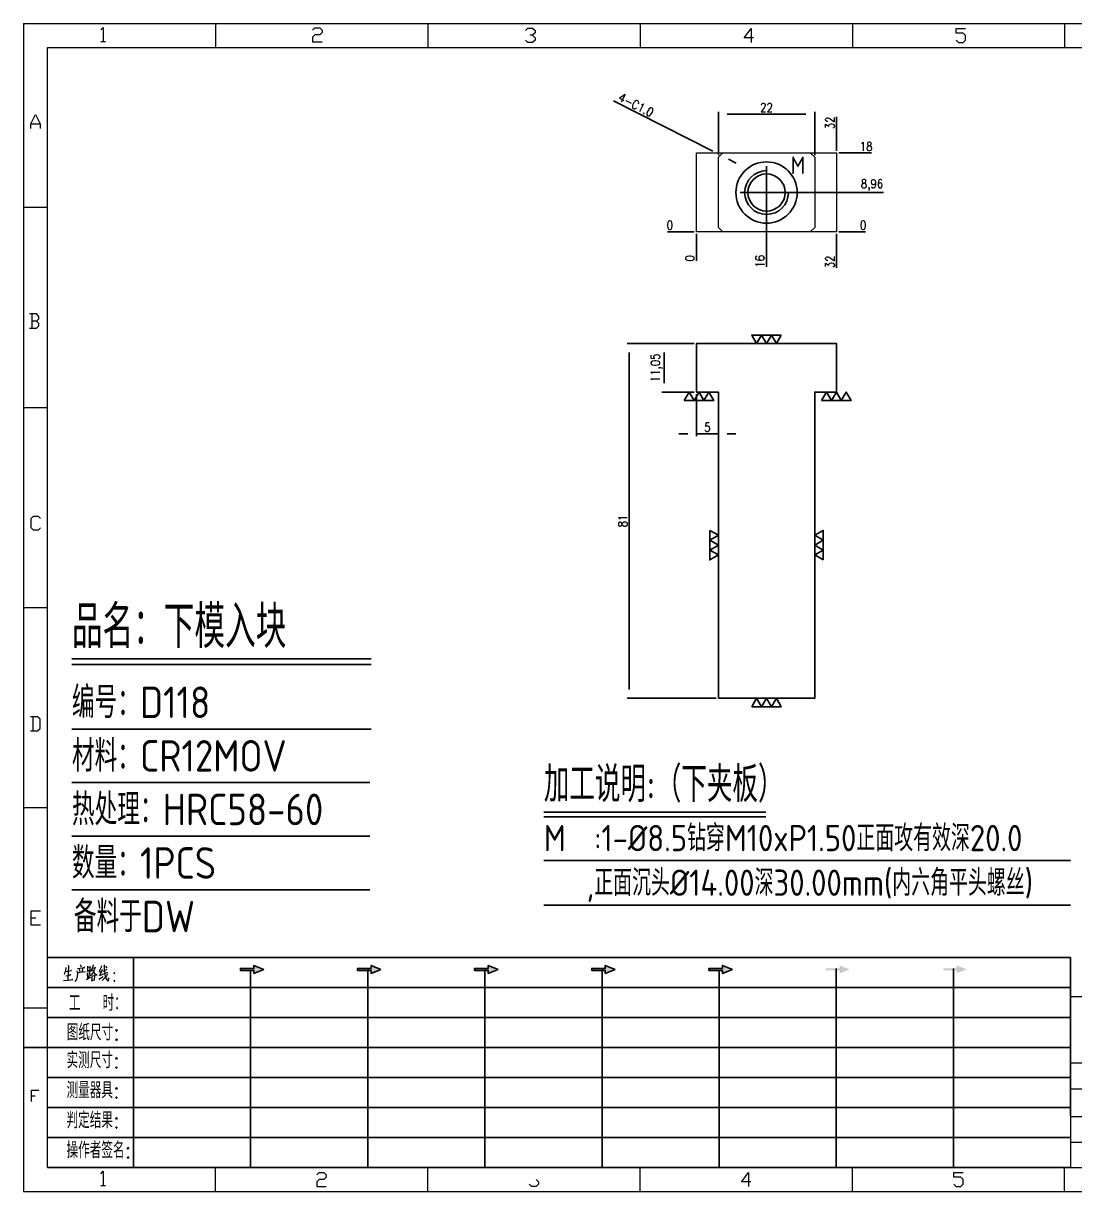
# Model space of a CAD drawing. Header units: millimetres. Extents: x 88508 to 142116, y -5268 to 20283.
# Drawn here: x 110912.4 to 111152.5, y -5268 to -5001.1 of the extents above; entities that cross this region are included whole.
import ezdxf
from ezdxf.enums import TextEntityAlignment as Align

# ---------------------------------------------------------------- set-up
doc = ezdxf.new("R2010")
doc.units = ezdxf.units.MM
doc.linetypes.add('CENTER', pattern=[0])
doc.linetypes.add('HIDDEN', pattern=[0])
for name, color, linetype in [('DIM', 4, 'Continuous'), ('PH2_P', 2, 'Continuous'), ('TEXT', 4, 'Continuous')]:
    doc.layers.add(name, color=color, linetype=linetype)
doc.styles.add('chinesef_fs', font='simplex.shx', dxfattribs={"bigfont": 'gbcbig.shx'})
doc.styles.add('gbenor', font='gbenor.shx', dxfattribs={"bigfont": 'gbcbig.shx'})
doc.styles.add('GBENOR_', font='gbenor.shx', dxfattribs={"bigfont": 'gbcbig'})
doc.styles.get("Standard").update_dxf_attribs({"font": 'txt.shx', "width": 0.85, "bigfont": 'ctxt.shx'})
doc.styles.add('TXT', font='txt.shx', dxfattribs={"width": 0.8, "bigfont": 'ctxt.shx'})
doc.dimstyles.new('T-2-WX', dxfattribs={"dimtxt": 2, "dimasz": 2, "dimexe": 0.5, "dimexo": 0.5, "dimgap": 0.5, "dimtad": 1, "dimtxsty": 'Standard', "dimblk": 'OPEN30', "dimcen": 0, "dimazin": 3, "dimtfac": 1, "dimtmove": 0, "dimatfit": 3, "dimldrblk": 'OPEN30', "dimlwd": -1, "dimlwe": -1})

# ---------------------------------------------------------------- blocks, each defined once
blk = doc.blocks.new('*D8572')
at = {"layer": 'Defpoints', "color": 0}
for p in [(111066.1461903497, -5048.753284600672), (111098.1461903497, -5048.753284600672), (111103.1461903497, -5048.753284600672)]:
    blk.add_point(p, dxfattribs=at)
at = {"layer": 'DIM', "color": 0, "linetype": 'Continuous'}
blk.add_line((111098.6461903497, -5048.753284600672), (111104.779523683, -5048.753284600672), dxfattribs=at)
at = {"layer": 'DIM', "color": 0, "insert": (111104.2128570164, -5047.253284600672), "char_height": 2, "attachment_point": 5}
blk.add_mtext('0', dxfattribs=at)
blk = doc.blocks.new('_Open30')
blk = doc.blocks.new('*D8573')
at = {"layer": 'Defpoints', "color": 0}
for p in [(111082.1461903497, -5039.794099136016), (111103.1461903497, -5039.794284600673), (111066.1461903497, -5048.753284600672)]:
    blk.add_point(p, dxfattribs=at)
at = {"layer": 'DIM', "color": 0, "linetype": 'Continuous'}
for p, q in [((111082.6461903497, -5039.794099136016), (111095.1461903497, -5039.794099136016)), ((111095.1461903497, -5039.794099136016), (111099.1461903497, -5039.794284600673)), ((111099.1461903497, -5039.794284600673), (111108.8271427307, -5039.794284600673))]:
    blk.add_line(p, q, dxfattribs=at)
at = {"layer": 'DIM', "color": 0, "insert": (111106.2366665402, -5038.103808410197), "char_height": 2, "attachment_point": 5}
blk.add_mtext('8,96', dxfattribs=at)
blk = doc.blocks.new('*D8574')
at = {"layer": 'Defpoints', "color": 0}
for p in [(111098.1461903497, -5030.753284600672), (111103.1461903497, -5030.753284600672), (111066.1461903497, -5048.753284600672)]:
    blk.add_point(p, dxfattribs=at)
at = {"layer": 'DIM', "color": 0, "linetype": 'Continuous'}
blk.add_line((111098.6461903497, -5030.753284600672), (111106.1557141592, -5030.753284600672), dxfattribs=at)
at = {"layer": 'DIM', "color": 0, "insert": (111104.9009522545, -5029.253284600672), "char_height": 2, "attachment_point": 5}
blk.add_mtext('18', dxfattribs=at)
blk = doc.blocks.new('*D8575')
at = {"layer": 'Defpoints', "color": 0}
for p in [(111061.1461903497, -5048.753284600672), (111066.1461903497, -5048.753284600672), (111066.1461903497, -5048.753284600672)]:
    blk.add_point(p, dxfattribs=at)
at = {"layer": 'DIM', "color": 0, "linetype": 'Continuous'}
blk.add_line((111065.6461903497, -5048.753284600672), (111059.5128570164, -5048.753284600672), dxfattribs=at)
at = {"layer": 'DIM', "color": 0, "insert": (111060.079523683, -5047.253284600672), "char_height": 2, "attachment_point": 5}
blk.add_mtext('0', dxfattribs=at)
blk = doc.blocks.new('*D8576')
at = {"layer": 'Defpoints', "color": 0}
for p in [(111066.1461903497, -5048.753284600672), (111098.1461903497, -5048.753284600672), (111098.1461903497, -5053.753284600672)]:
    blk.add_point(p, dxfattribs=at)
at = {"layer": 'DIM', "color": 0, "linetype": 'Continuous'}
blk.add_line((111098.1461903497, -5049.253284600665), (111098.1461903497, -5057.00566555305), dxfattribs=at)
at = {"layer": 'DIM', "color": 0, "insert": (111096.6461903497, -5055.62947507687), "char_height": 2, "attachment_point": 5, "rotation": 90}
blk.add_mtext('32', dxfattribs=at)
blk = doc.blocks.new('*D8577')
at = {"layer": 'Defpoints', "color": 0}
for p in [(111082.1461903497, -5039.794099136016), (111066.1461903497, -5048.753284600672), (111082.1461903497, -5053.753284600672)]:
    blk.add_point(p, dxfattribs=at)
at = {"layer": 'DIM', "color": 0, "linetype": 'Continuous'}
blk.add_line((111082.1461903497, -5040.294099136008), (111082.1461903497, -5056.762808410203), dxfattribs=at)
at = {"layer": 'DIM', "color": 0, "insert": (111080.6461903497, -5055.508046505447), "char_height": 2, "attachment_point": 5, "rotation": 90}
blk.add_mtext('16', dxfattribs=at)
blk = doc.blocks.new('*D8578')
at = {"layer": 'Defpoints', "color": 0}
for p in [(111066.1461903497, -5048.753284600672), (111066.1461903497, -5048.753284600672), (111066.1461903497, -5053.753284600672)]:
    blk.add_point(p, dxfattribs=at)
at = {"layer": 'DIM', "color": 0, "linetype": 'Continuous'}
blk.add_line((111066.1461903497, -5049.253284600665), (111066.1461903497, -5055.386617933997), dxfattribs=at)
at = {"layer": 'DIM', "color": 0, "insert": (111064.6461903497, -5054.819951267344), "char_height": 2, "attachment_point": 5, "rotation": 90}
blk.add_mtext('0', dxfattribs=at)
blk = doc.blocks.new('*D8579')
at = {"layer": 'Defpoints', "color": 0}
for p in [(111098.1461903497, -5025.753284600672), (111098.1461903497, -5030.753284600672), (111066.1461903497, -5048.753284600672)]:
    blk.add_point(p, dxfattribs=at)
at = {"layer": 'DIM', "color": 0, "linetype": 'Continuous'}
blk.add_line((111098.1461903497, -5030.253284600665), (111098.1461903497, -5022.500903648281), dxfattribs=at)
at = {"layer": 'DIM', "color": 0, "insert": (111096.6461903497, -5023.877094124486), "char_height": 2, "attachment_point": 5, "rotation": 90}
blk.add_mtext('32', dxfattribs=at)
blk = doc.blocks.new('*D8583')
at = {"layer": 'Defpoints', "color": 0}
for p in [(111066.1461903497, -5074.32068745148), (111050.8088023665, -5155.32068745148), (111071.1461903497, -5155.32068745148)]:
    blk.add_point(p, dxfattribs=at)
at = {"layer": 'DIM', "color": 0, "linetype": 'Continuous'}
for p, q in [((111065.6461903497, -5074.32068745148), (111050.3088023665, -5074.32068745148)), ((111050.8088023665, -5076.32068745148), (111050.8088023665, -5153.32068745148)), ((111070.6461903497, -5155.32068745148), (111050.3088023665, -5155.32068745148))]:
    blk.add_line(p, q, dxfattribs=at)
at = {"layer": 'DIM', "color": 0, "insert": (111049.3088023665, -5114.82068745148), "char_height": 2, "attachment_point": 5, "rotation": 90}
blk.add_mtext('81', dxfattribs=at)
blk = doc.blocks.new('*D8584')
at = {"layer": 'Defpoints', "color": 0}
for p in [(111066.1461903497, -5074.32068745148), (111058.7571540479, -5085.37068745148), (111066.1461903497, -5085.37068745148)]:
    blk.add_point(p, dxfattribs=at)
at = {"layer": 'DIM', "color": 0, "linetype": 'Continuous'}
for p, q in [((111065.6461903497, -5074.32068745148), (111058.2571540479, -5074.32068745148)), ((111058.7571540479, -5076.32068745148), (111058.7571540479, -5083.37068745148)), ((111065.6461903497, -5085.37068745148), (111058.2571540479, -5085.37068745148))]:
    blk.add_line(p, q, dxfattribs=at)
at = {"layer": 'DIM', "color": 0, "insert": (111057.0666778574, -5079.84568745148), "char_height": 2, "attachment_point": 5, "rotation": 90}
blk.add_mtext('11,05', dxfattribs=at)
blk = doc.blocks.new('*D8585')
at = {"layer": 'Defpoints', "color": 0}
for p in [(111066.1461903497, -5085.37068745148), (111071.1461903497, -5085.37068745148), (111071.1461903497, -5094.927564945108)]:
    blk.add_point(p, dxfattribs=at)
at = {"layer": 'DIM', "color": 0, "linetype": 'Continuous'}
for p, q in [((111066.1461903497, -5085.87068745148), (111066.1461903497, -5095.427564945108)), ((111071.1461903497, -5085.87068745148), (111071.1461903497, -5095.427564945108)), ((111064.1461903497, -5094.927564945108), (111062.1461903497, -5094.927564945108)), ((111066.1461903497, -5094.927564945108), (111071.1461903497, -5094.927564945108)), ((111073.1461903497, -5094.927564945108), (111075.1461903497, -5094.927564945108))]:
    blk.add_line(p, q, dxfattribs=at)
at = {"layer": 'DIM', "color": 0, "insert": (111068.6461903497, -5093.427564945108), "char_height": 2, "attachment_point": 5}
blk.add_mtext('5', dxfattribs=at)
blk = doc.blocks.new('U40')
for points in [[(351.7713787108805, 337.7385781719786), (351.7713787108805, 333.1821114244813), (366.9596012025504, 339.2574004211492), (351.7713787108805, 345.3326894178172), (351.7713787108805, 340.7762226703198), (331.1500765610326, 340.7762226703198), (331.1500765610326, 337.7385781719786)], [(545.7416113308791, 339.2574004211492), (530.5533888392092, 345.3326894178172), (530.5533888392092, 340.7762226703198), (509.9320866894413, 340.7762226703198), (509.9320866894413, 337.7385781719786), (530.5533888392092, 337.7385781719786), (530.5533888392092, 333.1821114244813)], [(724.5236214592878, 339.2574004211492), (709.335398967618, 345.3326894178172), (709.335398967618, 340.7762226703198), (688.71409681777, 340.7762226703198), (688.71409681777, 337.7385781719786), (709.335398967618, 337.7385781719786), (709.335398967618, 333.1821114244813)], [(903.3056315876966, 339.2574004211492), (888.1174090959466, 345.3326894178172), (888.1174090959466, 340.7762226703198), (867.4961069461788, 340.7762226703198), (867.4961069461788, 337.7385781719786), (888.1174090959466, 337.7385781719786), (888.1174090959466, 333.1821114244813)], [(1082.087641716025, 339.2574004211492), (1066.899419224355, 345.3326894178172), (1066.899419224355, 340.7762226703198), (1046.278117074507, 340.7762226703198), (1046.278117074507, 337.7385781719786), (1066.899419224355, 337.7385781719786), (1066.899419224355, 333.1821114244813)], [(1245.681429352684, 337.7385781719786), (1245.681429352764, 333.1821114245249), (1260.869651844354, 339.2574004211492), (1245.681429352764, 345.3326894178172), (1245.681429352764, 340.7762226703198), (1225.060127202916, 340.7762226703198), (1225.060127202916, 337.7385781719786)], [(1424.463439481093, 337.7385781719349), (1424.463439481093, 333.1821114244813), (1439.651661972843, 339.2574004211492), (1424.463439481093, 345.3326894178608), (1424.463439481093, 340.7762226703198), (1403.842137331245, 340.7762226703198), (1403.842137331245, 337.7385781719786)]]:
    blk.add_hatch(color=3).paths.add_polyline_path(points)
at = {"color": 254, "lineweight": 18}
for p, q in [((0, 1783.490965824254), (0, 0)), ((0, 1783.490965824254), (2530.212096844043, 1783.490965824254)), ((941.1154750454589, 1783.490965824254), (941.1154750454589, 1746.463471724055)), ((1265.106048421942, 1783.490965824254), (1265.106048421942, 1746.463471724055)), ((1589.096621798344, 1783.490965824254), (1589.096621798344, 1746.463471724055)), ((37.02749410000251, 37.02749410015531), (37.02749410000251, 1746.463471724099)), ((37.02749410000251, 1746.463471724099), (2493.1846027438, 1746.463471724055)), ((-2.401066e-10, 1502.699135564675), (37.02749410000251, 1502.699135564675)), ((0, 1197.222309238423), (37.02749410000251, 1197.222309238423)), ((0, 891.7454829120688), (37.02749410000251, 891.7454829120688)), ((0, 586.2686565858603), (37.02749410000251, 586.2686565858603)), ((1598.098045859733, 298.0437414562475), (2493.1846027438, 298.0437414562475)), ((0, 280.7918302595062), (37.02749410000251, 280.7918302595062)), ((1598.21111949077, 196.6260694690136), (2493.1846027438, 196.6260694690573)), ((2493.1846027438, 156.3877942883701), (1598.21111949077, 156.3877942883701)), ((2493.1846027438, 114.1495429630158), (1598.21111949077, 114.1495429630158)), ((2493.1846027438, 75.03327179662301), (1598.21111949077, 75.03327179662301)), ((37.02749410000251, 37.02749410015531), (2493.1846027438, 37.02749410000979)), ((941.1154750454589, 0), (941.1154750454589, 37.02749410015531)), ((1265.106048421942, 0), (1265.106048421942, 37.02749410015531)), ((1589.096621798344, 0), (1589.096621798344, 37.02749410015531)), ((0, 0), (2530.212096844043, 0))]:
    blk.add_line(p, q, dxfattribs=at)
at = {"color": 254, "linetype": 'Continuous', "lineweight": 18}
for p, q in [((293.1343282928137, 1783.490965824254), (293.1343282928137, 1746.463471724099)), ((617.1249016692964, 1783.490965824254), (617.1249016692964, 1746.463471724099)), ((1598.098045859733, 298.0437414562475), (1598.098045859733, 37.02749410015531)), ((1598.21111949077, 298.0437414563348), (1598.21111949077, 37.02749410015531)), ((293.1343282928137, 0), (293.1343282928137, 37.02749410015531)), ((617.1249016692964, 0), (617.1249016692964, 37.02749410015531))]:
    blk.add_line(p, q, dxfattribs=at)
for p, q in [((37.97556943391101, 357.5550953094789), (1598.21111949077, 357.5550953094789)), ((1598.21111949077, 357.5550953094789), (1598.21111949077, 116.22893122198)), ((37.97556943391101, 311.7571419793676), (1598.21111949077, 311.7571419793676)), ((37.14056773103948, 265.9591886492562), (1598.21111949077, 265.9591886492562)), ((0.1130736310369684, 220.1612353191304), (1598.21111949077, 220.1612353191304)), ((37.14056773103948, 174.3632819890481), (1598.21111949077, 174.3632819890481)), ((37.14056773103948, 128.5653286590095), (1598.21111949077, 128.5653286589659)), ((37.14056773103948, 82.7673753288982), (1598.21111949077, 82.7673753288982))]:
    blk.add_line(p, q)
at = {"color": 254}
for p, q in [((167.8419648327035, 37.02749410012621), (167.8419648327836, 357.5550953095226)), ((525.5190587203979, 37.02749410008255), (525.519058720638, 340.7762226703198)), ((704.3010688489667, 37.02749410008255), (704.3010688489667, 340.7762226703198)), ((883.0830789773754, 37.02749410008255), (883.0830789773754, 340.7762226703198)), ((1240.647099234193, 37.02749410000979), (1240.647099234113, 340.7762226703198)), ((1419.429109362522, 37.02749410000979), (1419.429109362522, 340.7762226703198)), ((346.7370485923093, 37.02749410015531), (346.7370485922293, 337.873189601698)), ((1061.865089105704, 37.02749410008255), (1061.865089105784, 337.7385781719786)), ((1598.21111949077, 37.02749410015531), (37.97556943391101, 37.02749410015531))]:
    blk.add_line(p, q, dxfattribs=at)
at = {"color": 92, "lineweight": 18}
for points in [[(118.262083585767, 1773.748304046676), (121.8594445195849, 1777.348920510747), (121.8594445195849, 1755.750105021507)], [(441.3960861006562, 1773.094391699109), (444.9934470345543, 1776.693380398094), (452.1865411371837, 1776.693380398094), (455.7839020710016, 1773.094391699109), (455.7839020710016, 1769.495403000124), (452.1865411371837, 1765.89478653601), (444.9934470345543, 1765.89478653601), (441.3960861006562, 1762.295797837025), (441.3960861006562, 1755.096192673926), (455.7839020710016, 1755.096192673926)], [(766.4263833993464, 1772.426208140241), (770.0237443332444, 1776.025196839182), (777.2184662009604, 1776.025196839182), (780.8158271347784, 1772.426208140241), (780.8158271347784, 1768.827219441213), (777.2184662009604, 1765.226602977113), (773.6211052670624, 1765.226602977113)], [(1114.381193139976, 1761.363725232048), (1099.992715898763, 1761.363725232048), (1110.78366943173, 1775.763525614457), (1110.78366943173, 1754.165442632424)], [(1423.399638674076, 1757.728680108921), (1426.995371842808, 1754.129691409937), (1434.190093710444, 1754.129691409937), (1437.787454644342, 1757.728680108921), (1437.787454644342, 1764.928285272021), (1434.190093710444, 1768.528901736136), (1423.399638674076, 1768.528901736136), (1423.399638674076, 1775.726879134105), (1437.787454644342, 1775.726879134105)], [(118.262083585767, 1755.750105021507), (125.4568054534029, 1755.750105021507)], [(777.2184662009604, 1765.226602977113), (780.8158271347784, 1761.627614278113), (780.8158271347784, 1758.026997814013), (777.2184662009604, 1754.428009115072), (770.0237443332444, 1754.428009115072), (766.4263833993464, 1758.026997814013)], [(11.14604103509191, 1622.773730768706), (11.14604103509191, 1629.971708166675), (18.33913513772131, 1644.370918492874), (25.53385700543731, 1629.971708166675), (25.53385700543731, 1622.773730768706)], [(11.14604103509191, 1629.971708166675), (25.53385700543731, 1629.971708166675)], [(19.9784864676767, 1329.008260924908), (23.57601017584238, 1332.609019816329), (23.57601017584238, 1336.208161116112), (19.9784864676767, 1339.807302415924), (9.187532934629417, 1339.807302415924)], [(12.78505664287513, 1339.807302415924), (12.78505664287513, 1318.210837025501)], [(9.187532934629417, 1318.210837025501), (19.9784864676767, 1318.210837025501), (23.57601017584238, 1321.809978325313), (23.57601017584238, 1325.409119625081), (19.9784864676767, 1329.008260924908), (12.78505664287513, 1329.008260924908)], [(26.12648050634743, 1013.162545878935), (22.53074733761605, 1009.563557179994), (15.33602546990005, 1009.563557179994), (11.73866453600203, 1013.162545878935), (11.73866453600203, 1027.561756205163), (15.33602546990005, 1031.160744904104), (22.53074733761605, 1031.160744904104), (26.12648050634743, 1027.561756205163)], [(10.99743261918775, 703.2172560350882), (21.78788765563513, 703.2172560350882), (25.38524858953315, 706.8178724992031), (25.38524858953315, 721.2154550602572), (21.78788765563513, 724.8160715243721), (10.99743261918775, 724.8160715243721)], [(14.59479355308576, 724.8160715243721), (14.59479355308576, 703.2172560350882)], [(26.09344341455289, 406.9954465200135), (11.70562744428753, 406.9954465200135), (11.70562744428753, 428.5942620092974), (26.09344341455289, 428.5942620092974)], [(11.70562744428753, 417.7956681472133), (18.8987215468369, 417.7956681472133)], [(12.32683507759066, 137.7448959697504), (12.32683507759066, 154.9913926473819), (23.81625218626868, 154.9913926473819)], [(12.32683507759066, 146.368144308537), (18.07089252589503, 146.368144308537)], [(118.262083585767, 27.41303418517055), (121.8594445195849, 31.01365064928541), (121.8594445195849, 9.41483516000153)], [(447.9364085898123, 25.71411796942994), (451.5339322980581, 29.31325926921272), (458.7273621228596, 29.31325926921272), (462.3248858310253, 25.71411796942994), (462.3248858310253, 22.11497666957439), (458.7273621228596, 18.51421777819633), (451.5339322980581, 18.51421777819633), (447.9364085898123, 14.91507647838444), (447.9364085898123, 7.715176287223585), (462.3248858310253, 7.715176287223585)], [(782.7178096326606, 18.51421777819633), (786.3153333408263, 14.91507647838444), (786.3153333408263, 11.31593517860165), (782.7178096326606, 7.715176287223585), (775.524379807779, 7.715176287223585), (771.9268560995333, 11.31593517860165)], [(1110.30524528661, 14.91507647838444), (1095.916768045397, 14.91507647838444), (1106.709339169975, 29.31325926921272), (1106.709339169975, 7.715176287223585)], [(1419.908297582711, 11.31593517860165), (1423.505821290957, 7.715176287223585), (1430.699251115759, 7.715176287223585), (1434.296774824004, 11.31593517860165), (1434.296774824004, 18.51421777819633), (1430.699251115759, 22.11497666957439), (1419.908297582711, 22.11497666957439), (1419.908297582711, 29.31325926921272), (1434.296774824004, 29.31325926921272)], [(118.262083585767, 9.41483516000153), (125.4568054534029, 9.41483516000153)]]:
    blk.add_lwpolyline(points, dxfattribs=at)
at = {"color": 92, "lineweight": 0}
for points in [[(64.97282744380209, 342.1950081407267), (64.83132807077345, 340.9751859597454), (64.11895191710937, 337.9280701517127), (63.55051478073437, 335.6933559161844), (62.84057827141078, 333.458641680656), (62.13064176208718, 331.426417927185)], [(68.38345026173192, 345.8520350392355), (68.66888865204965, 344.4297223762551), (68.0980118714142, 322.8925419491425)], [(82.59681831432681, 340.7726954777318), (93.68256229488907, 342.1950081407267), (93.25562453162274, 342.397498622784), (92.40418864927051, 341.9900780143216)], [(86.14894050528528, 336.0983368802699), (86.00744113225664, 337.5206495432503), (85.29750462301308, 339.7553637787933)], [(86.71737764166028, 346.6644366117835), (87.8542519142502, 344.6322128583124), (88.28118967759656, 343.007409713231)], [(90.27193947695923, 340.9751859597454), (90.41343884998787, 339.552873296765), (89.13506520428928, 335.2859353077656)], [(97.80312162222253, 344.0223017678363), (98.08856001254026, 342.5999891047977), (98.08856001254026, 340.7726954777318), (98.08856001254026, 337.9280701517127), (98.08856001254026, 336.3008273622836), (98.2300593855689, 337.7231400253077), (102.0676199668451, 338.3330511157983), (101.7846212208678, 338.3330511157983), (102.0676199668451, 343.6173208037071), (102.0676199668451, 343.2099001952884), (102.0676199668451, 342.802479586855), (98.2300593855689, 342.1950081407267)], [(105.478242784855, 341.1776764418173), (105.9051805482013, 340.9751859597454), (109.6012417565289, 341.7875875322934), (109.3158033662112, 342.5999891047977), (108.464367483859, 339.552873296765), (107.6104919571662, 337.3181590612367), (106.9005554478426, 335.8958463982417), (105.9051805482013, 334.2710432531894), (104.341368512185, 332.036329017661), (103.0629948665664, 330.4090862282756), (101.9261205938965, 329.3941941736703)], [(106.6151170575249, 346.4595064853784), (106.4736176844963, 345.2421239487885), (105.0537446658491, 341.1776764418173), (104.1998691392364, 338.9429622062889), (103.0629948665664, 336.3008273622836), (102.6360571032201, 335.4884257897793)], [(104.90980564848, 339.1454526883026), (105.3367434118263, 338.7404717242171), (107.0420548208713, 335.6933559161844), (108.6058668568076, 333.2537115542509), (109.8842405025061, 331.2214878007799), (110.3111782658525, 330.8165068366943), (112.5849268111124, 330.8165068366943), (110.1696788928239, 331.2214878007799), (109.0328046201539, 332.6438004637603)], [(119.2646730741035, 344.8347033403406), (119.1231737010748, 343.8198112857644), (116.849425155815, 338.5379812422034), (115.4271124928273, 335.4884257897793), (119.2646730741035, 336.3008273622836)], [(120.2600479737448, 339.3503828147077), (118.1277988014335, 333.458641680656), (116.4224873924686, 330.0041052641463), (116.1394886464914, 329.8016147821327), (120.5454863641426, 331.426417927185)], [(121.6823606367325, 336.708247970746), (127.6521703904, 339.552873296765)], [(123.3876720457774, 346.4595064853784), (123.529171418726, 345.4446144308167), (123.529171418726, 340.7726954777318), (123.8146098091238, 337.3181590612367), (123.9561091820724, 335.2859353077656), (124.2391079280496, 333.0512210722372), (124.5245463183674, 331.0189973187225), (124.8099847087651, 328.9867735652515), (125.234482827771, 327.3619704201992), (125.9468589814351, 325.7371672751469), (126.9397942367359, 323.9074340037041), (127.9351691363772, 322.6900514671142), (128.9305440360986, 321.6727197682048), (129.6404805453421, 321.2677388040902), (129.9259189357399, 326.1421482392325), (129.3574817993649, 321.4702292861475)], [(127.6521703904, 341.5850970502361), (127.2252326270536, 342.397498622784), (125.6614205910373, 344.22479224985)], [(61.4182656084231, 322.2826308586955), (68.24195088870329, 322.8925419491425), (75.34863491504075, 323.7049435216759), (74.92169715169439, 323.9074340037041), (73.78482287902443, 323.5024530396186)], [(63.8359531710521, 335.8958463982417), (73.35788511567807, 337.5206495432503), (73.07488636970083, 337.7231400253077), (72.50400958906539, 337.3181590612367)], [(64.54588968045573, 329.5966846557276), (64.83132807077345, 329.5966846557276), (65.11432681675069, 329.5966846557276), (72.50400958906539, 331.0189973187225), (71.9355724526904, 331.0189973187225), (70.94263719738956, 330.8165068366943)], [(82.59681831432681, 335.0834448256937), (82.59681831432681, 331.831398891256), (82.31137992400909, 328.9867735652515), (81.88688180500321, 326.7520593297086), (81.17450565133913, 324.9247657026426), (80.3230697689869, 323.0950324311998), (79.61069361532282, 321.8776498945663), (78.75925773305062, 320.8603181956569)], [(93.25562453162274, 335.4884257897793), (94.10950005823543, 335.6933559161844), (94.25099943126406, 335.4884257897793), (82.59681831432681, 334.2710432531894), (82.59681831432681, 335.0834448256937), (82.16988055098045, 336.9107384527742)], [(96.52474797660398, 323.9074340037041), (102.7775564761687, 327.1594799381855)], [(97.23468448584754, 334.2710432531894), (97.5201228762453, 333.458641680656), (97.6616222491939, 324.7222752205853)], [(100.2208091848515, 337.9280701517127), (100.0793098119029, 325.9396577572043)], [(100.2208091848515, 332.6438004637603), (102.3530583572428, 333.0512210722372)], [(104.1998691392364, 330.0041052641463), (104.4853075295541, 328.9867735652515), (104.4853075295541, 321.065248322062), (104.341368512185, 322.0801403766382), (104.4853075295541, 322.6900514671142), (109.1743039931825, 323.0950324311998), (108.6058668568076, 323.0950324311998), (109.0328046201539, 329.191703691642), (109.0328046201539, 330.0041052641463), (109.3158033662112, 329.3941941736703), (108.6058668568076, 329.3941941736703), (104.6268069025027, 328.7842830831942)], [(115.2856131197987, 324.3148546121665), (121.5408612637839, 328.1743719927035)], [(128.2206075266949, 332.4413099817466), (128.0766685094059, 331.6289084091986), (126.9397942367359, 329.5966846557276), (125.8029199640659, 327.9718815106899), (124.5245463183674, 326.3470783656376), (122.9607342824311, 324.7222752205853), (121.3969222464148, 323.2999625575903), (120.1185486007962, 322.2826308586955)], [(121.3969222464148, 332.2388194996893), (128.7890446630699, 335.0834448256937)]]:
    blk.add_lwpolyline(points, dxfattribs=at)
for points in [[(366.9596012025504, 339.2574004211492), (351.7713787108805, 345.3326894178172), (351.7713787108805, 340.7762226703198), (331.1500765610326, 340.7762226703198), (331.1500765610326, 337.7385781719786), (351.7713787108805, 337.7385781719786), (351.7713787108805, 333.1821114244813), (366.9596012025504, 339.2574004211492)], [(545.7416113308791, 339.2574004211492), (530.5533888392092, 345.3326894178172), (530.5533888392092, 340.7762226703198), (509.9320866894413, 340.7762226703198), (509.9320866894413, 337.7385781719786), (530.5533888392092, 337.7385781719786), (530.5533888392092, 333.1821114244813), (545.7416113308791, 339.2574004211492)], [(724.5236214592878, 339.2574004211492), (709.335398967618, 345.3326894178172), (709.335398967618, 340.7762226703198), (688.71409681777, 340.7762226703198), (688.71409681777, 337.7385781719786), (709.335398967618, 337.7385781719786), (709.335398967618, 333.1821114244813), (724.5236214592878, 339.2574004211492)], [(903.3056315876966, 339.2574004211492), (888.1174090959466, 345.3326894178172), (888.1174090959466, 340.7762226703198), (867.4961069461788, 340.7762226703198), (867.4961069461788, 337.7385781719786), (888.1174090959466, 337.7385781719786), (888.1174090959466, 333.1821114244813), (903.3056315876966, 339.2574004211492)], [(1082.087641716025, 339.2574004211492), (1066.899419224355, 345.3326894178172), (1066.899419224355, 340.7762226703198), (1046.278117074507, 340.7762226703198), (1046.278117074507, 337.7385781719786), (1066.899419224355, 337.7385781719786), (1066.899419224355, 333.1821114244813), (1082.087641716025, 339.2574004211492)]]:
    blk.add_lwpolyline(points)
for points in [[(138.7379143709622, 332.4413099817466), (139.4478508803659, 333.458641680656), (138.7379143709622, 334.4735337352176), (138.0279778617187, 333.458641680656)], [(138.7379143709622, 320.8603181956569), (139.4478508803659, 321.8776498945663), (138.7379143709622, 322.8925419491425), (138.0279778617187, 321.8776498945663)]]:
    blk.add_lwpolyline(points, close=True, dxfattribs=at)
at = {"color": 3, "style": 'chinesef_fs'}
for s, p in [('工  时：', (69.4971126848468, 275.7425337752502)), ('图纸尺寸:', (66.21695397600706, 230.9084757192177)), ('实测尺寸:', (65.93245377334097, 188.4038120003243)), ('测量器具:', (65.93245377334097, 142.605858670242)), ('判定结果:', (65.93245377334097, 96.80790534015978)), ('操作者签名:', (65.93245377334097, 51.00995201004844))]:
    blk.add_text(s, height=24.57340277160982, dxfattribs=at).set_placement(p)
at = {"lineweight": 18, "style": 'GBENOR_'}
blk.add_attdef('文档路径', (2125.952941468568, 386.8923794169968), '', height=17.75516522509229, dxfattribs=at)
at = {"lineweight": 20, "style": 'TXT'}
for tag, height, p in [('18-**-**', 16.34828382267903, (1866.635538580565, 256.1675133156532)), ('客户名称', 16.13007164178575, (1741.085926012827, 133.9806429703021, 1.102629e-07)), ('料厚:', 16.13007164178575, (1741.2625260399, 93.15939516745857, 1.102629e-07))]:
    blk.add_attdef(tag, text='', height=height, dxfattribs=at).set_placement(p, align=Align.MIDDLE)
for tag, p, height in [('88888', (1850.911245038806, 207.4586072479433), 14.86207620243549), ('材质:', (1691.18083192328, 167.9876174230885, 1.102629e-07), 16.13007164178575), ('核准', (1869.361085854893, 127.5219101038383, 1.102629e-07), 16.13007164178575), ('设计', (1868.772300129218, 88.29701741995814, 1.102629e-07), 16.13007164178575), ('绘图', (1868.238303110666, 49.07789693056839, 1.102629e-07), 16.13007164178575)]:
    blk.add_attdef(tag, p, '', height=height, dxfattribs=at)
for tag, p, height, width in [('3', (2234.717398091787, 206.8982844063139), 15.82746157208229, 0.7), ('4', (2234.717398091787, 167.4099855983077), 15.82746157208229, 0.7), ('核准日期', (2041.0728733457, 124.18315190883, 1.102629e-07), 16.13007164178575, 0.68), ('设计日期', (2041.0728733457, 84.45208169726538, 1.102629e-07), 16.13007164178575, 0.68), ('1', (2251.88674463307, 85.8611173726822), 14.60996452807595, 0.7), ('绘图日期', (2040.90903306059, 46.43247924356547, 1.102629e-07), 16.13007164178575, 0.68), ('2', (2234.959187319619, 49.22918705768825), 14.60996452807595, 0.7)]:
    blk.add_attdef(tag, p, '', height=height, dxfattribs=dict(at, width=width))
blk = doc.blocks.new('*D8668')
at = {"layer": 'Defpoints', "color": 0}
for p in [(111071.6452982941, -5031.252832674989), (111071.6470824053, -5031.253736526356)]:
    blk.add_point(p, dxfattribs=at)
at = {"layer": 'DIM', "color": 0}
for p, q in [((111069.8611871095, -5030.348981314876), (111047.2062597021, -5018.87173307615)), ((111071.6470824053, -5031.253736526356), (111071.6452982941, -5031.252832674989)), ((111073.4311935898, -5032.157587886469), (111075.2153047744, -5033.061439246581))]:
    blk.add_line(p, q, dxfattribs=at)
at = {"layer": 'DIM', "color": 0, "insert": (111052.3380543579, -5019.790050047452), "char_height": 2, "attachment_point": 5, "rotation": 333.13269913518076}
blk.add_mtext('4-C1.0', dxfattribs=at)
blk = doc.blocks.new('*D8669')
at = {"layer": 'Defpoints', "color": 0}
for p in [(111071.1461903497, -5021.860926874424), (111071.1461903497, -5031.753284600672), (111093.1461903497, -5031.753284600672)]:
    blk.add_point(p, dxfattribs=at)
at = {"layer": 'DIM', "color": 0}
for p, q in [((111071.1461903497, -5031.253284600672), (111071.1461903497, -5021.360926874424)), ((111091.1461903497, -5021.860926874424), (111073.1461903497, -5021.860926874424)), ((111093.1461903497, -5031.253284600672), (111093.1461903497, -5021.360926874424))]:
    blk.add_line(p, q, dxfattribs=at)
at = {"layer": 'DIM', "color": 0, "insert": (111082.1461903497, -5020.360926874424), "char_height": 2, "attachment_point": 5}
blk.add_mtext('22', dxfattribs=at)

msp = doc.modelspace()

# ---------------------------------------------------------------- linework, layer by layer
at = {"layer": 'DIM', "color": 4, "linetype": 'Continuous', "lineweight": 25}
for p, q in [((110923.5148214091, -5146.361139551778), (110991.8535696792, -5146.361139551778)), ((110923.5148214091, -5147.620613499268), (110991.8535696792, -5147.620613499268)), ((110923.5148214091, -5162.374451169675), (110991.8535696792, -5162.374451169675)), ((110923.5148214091, -5174.609340945192), (110991.5567782169, -5174.609340945192)), ((110923.5148214091, -5186.844230720667), (110991.5567782169, -5186.844230720667)), ((110923.5148214091, -5199.079120496186), (110991.5567782169, -5199.079120496186))]:
    msp.add_line(p, q, dxfattribs=at)
at = {"layer": 'PH2_P', "linetype": 'Continuous', "lineweight": 15}
msp.add_lwpolyline([(111066.1461903497, -5048.753284600672), (111066.1461903497, -5030.753284600672), (111098.1461903497, -5030.753284600672), (111098.1461903497, -5048.753284600672)], close=True, dxfattribs=at)
at = {"layer": 'PH2_P', "linetype": 'HIDDEN', "lineweight": 15, "ltscale": 3}
msp.add_lwpolyline([(111071.1461903497, -5047.753284600672), (111071.1461903497, -5031.753284600672), (111072.1461903497, -5030.753284600672), (111092.1461903497, -5030.753284600672), (111093.1461903497, -5031.753284600672), (111093.1461903497, -5047.753284600672), (111092.1461903497, -5048.753284600672), (111072.1461903497, -5048.753284600672)], close=True, dxfattribs=at)
at = {"layer": 'PH2_P'}
msp.add_lwpolyline([(111087.1461903497, -5039.794099136016, -2.414213562373095), (111082.1461903497, -5034.794099136016)], format="xyb", dxfattribs=at)
at = {"layer": 'PH2_P', "linetype": 'CENTER'}
for points in [[(111082.1461903497, -5033.794099136016), (111082.1461903497, -5045.794099136016)], [(111088.1461903497, -5039.794099136016), (111076.1461903497, -5039.794099136016)]]:
    msp.add_lwpolyline(points, dxfattribs=at)
at = {"layer": 'PH2_P', "linetype": 'Continuous'}
msp.add_lwpolyline([(111071.1461903497, -5155.32068745148), (111093.1461903497, -5155.32068745148), (111093.1461903497, -5085.37068745148), (111098.1461903497, -5085.37068745148), (111098.1461903497, -5074.32068745148), (111066.1461903497, -5074.32068745148), (111066.1461903497, -5085.37068745148), (111071.1461903497, -5085.37068745148)], close=True, dxfattribs=at)
msp.add_circle((111082.1461903497, -5039.794099136016), 7, dxfattribs=at)
at = {"layer": 'PH2_P'}
msp.add_circle((111082.1461903497, -5039.794099136016), 4.25, dxfattribs=at)
at = {"layer": 'TEXT', "color": 3, "linetype": 'Continuous'}
for p, q in [((111031.2927491727, -5181.360045873331), (111081.9810597332, -5181.360045873331)), ((111031.2927491727, -5182.410045873331), (111081.9810597332, -5182.410045873331)), ((111031.2927491727, -5192.370045873331), (111151.5795138786, -5192.370045873331)), ((111031.2927491727, -5202.570045873332), (111151.5795138786, -5202.570045873332))]:
    msp.add_line(p, q, dxfattribs=at)
at = {"layer": 'TEXT', "linetype": 'Continuous'}
for points in [[(111085.5236894245, -5072.37068745148), (111084.3978563996, -5074.32068745148), (111083.2720233746, -5072.37068745148), (111082.1461903497, -5074.32068745148), (111081.0203573248, -5072.37068745148), (111079.8945242999, -5074.32068745148), (111078.768691275, -5072.37068745148), (111085.5236894245, -5072.37068745148)], [(111063.3571534687, -5087.32068745148), (111064.4829864936, -5085.37068745148), (111065.6088195185, -5087.32068745148), (111066.7346525435, -5085.37068745148), (111067.8604855684, -5087.32068745148), (111068.9863185933, -5085.37068745148), (111070.1121516182, -5087.32068745148), (111063.3571534687, -5087.32068745148)], [(111094.7191656513, -5087.32068745148), (111095.8449986762, -5085.37068745148), (111096.9708317011, -5087.32068745148), (111098.0966647261, -5085.37068745148), (111099.222497751, -5087.32068745148), (111100.3483307759, -5085.37068745148), (111101.4741638008, -5087.32068745148), (111094.7191656513, -5087.32068745148)], [(111069.1961903497, -5116.968188376721), (111071.1461903497, -5118.09402140164), (111069.1961903497, -5119.21985442656), (111071.1461903497, -5120.34568745148), (111069.1961903497, -5121.4715204764), (111071.1461903497, -5122.597353501319), (111069.1961903497, -5123.723186526239), (111069.1961903497, -5116.968188376721)], [(111095.0961903497, -5123.723186526238), (111093.1461903497, -5122.597353501319), (111095.0961903497, -5121.471520476399), (111093.1461903497, -5120.34568745148), (111095.0961903497, -5119.219854426559), (111093.1461903497, -5118.09402140164), (111095.0961903497, -5116.96818837672), (111095.0961903497, -5123.723186526238)], [(111078.768691275, -5157.27068745148), (111079.8945242999, -5155.32068745148), (111081.0203573248, -5157.27068745148), (111082.1461903497, -5155.32068745148), (111083.2720233747, -5157.27068745148), (111084.3978563996, -5155.32068745148), (111085.5236894245, -5157.27068745148), (111078.768691275, -5157.27068745148)]]:
    msp.add_lwpolyline(points, close=True, dxfattribs=at)

# ---------------------------------------------------------------- block references
at = {"ltscale": 3, "xscale": 0.1496473565519207, "yscale": 0.1496473565519207, "zscale": 0.1496473565519207}
msp.add_blockref('U40', (110912.4281529895, -5268.044184505221), dxfattribs=at)

# ---------------------------------------------------------------- texts
at = {"layer": 'DIM', "color": 3, "linetype": 'Continuous', "lineweight": 25, "style": 'gbenor'}
for s, height, p in [('品名：下模入块', 9.715941880540171, (110923.5148214091, -5143.84219165681)), ('编号：D118', 7.196993985585311, (110923.5148214091, -5159.855503274744)), ('材料：CR12MOV', 7.196993985585311, (110923.5148214091, -5172.090393050216)), ('热处理：HRC58-60', 7.196993985585311, (110923.5148214091, -5184.325282825738)), ('数量：1PCS', 7.196993985585311, (110923.5148214091, -5196.560172601257)), ('备料于DW', 7.196993985585311, (110923.952681785, -5208.795062376682))]:
    msp.add_text(s, height=height, dxfattribs=at).set_placement(p)
at = {"layer": 'TEXT', "color": 4, "linetype": 'Continuous', "style": 'gbenor'}
msp.add_text('M', height=4, dxfattribs=at).set_placement((111089.3233028771, -5033.584487273553), align=Align.MIDDLE_CENTER)
for s, height, p in [('加工说明:（下夹板）', 8.1, (111031.2927491727, -5179.050045873331)), ('M  :1-%%C8.5钻穿M10xP1.50正面攻有效深20.0', 6, (111031.2927491727, -5190.270045873332)), ('   ,正面沉头%%c14.00深30.00mm(内六角平头螺丝)', 6, (111031.2927491727, -5200.470045873331))]:
    msp.add_text(s, height=height, dxfattribs=at).set_placement(p)

# ---------------------------------------------------------------- dimensions: what is measured, and where the dimension line sits
at = {"layer": 'DIM', "color": 4}
dim = msp.add_diameter_dim_2p(p1=(111071.6470824053, -5031.253736526356), p2=(111071.6452982941, -5031.252832674989), text='4-C1.0', dimstyle='T-2-WX', dxfattribs=at)
dim.commit()
dim.dimension.update_dxf_attribs({"geometry": '*D8668', "text_midpoint": (111051.6601658378, -5021.128133435862), "dimtype": 163})
dim = msp.add_linear_dim(base=(111071.1461903497, -5021.860926874424), p1=(111093.1461903497, -5031.753284600672), p2=(111071.1461903497, -5031.753284600672), dimstyle='T-2-WX', dxfattribs=at)
dim.commit()
dim.dimension.update_dxf_attribs({"geometry": '*D8669', "text_midpoint": (111082.1461903497, -5020.360926874424)})
at = {"layer": 'DIM', "linetype": 'Continuous'}
for feature_location, offset, dtype, picture, middle in [((111098.1461903497, -5030.753284600672), (0, 5), 1, '*D8579', (111096.6461903497, -5023.877094124486)), ((111098.1461903497, -5030.753284600672), (5, 0), 0, '*D8574', (111104.9009522545, -5029.253284600672)), ((111082.1461903497, -5039.794099136016), (21, -0.0001854646570791374), 0, '*D8573', (111106.2366665402, -5038.103808410197)), ((111082.1461903497, -5039.794099136016), (0, -13.959185464656002), 1, '*D8577', (111080.6461903497, -5055.508046505447)), ((111066.1461903497, -5048.753284600672), (-5, 0), 0, '*D8575', (111060.079523683, -5047.253284600672)), ((111098.1461903497, -5048.753284600672), (5, 0), 0, '*D8572', (111104.2128570164, -5047.253284600672)), ((111066.1461903497, -5048.753284600672), (0, -5), 1, '*D8578', (111064.6461903497, -5054.819951267344)), ((111098.1461903497, -5048.753284600672), (0, -5), 1, '*D8576', (111096.6461903497, -5055.62947507687))]:
    dim = msp.add_ordinate_dim(feature_location=feature_location, offset=offset, dtype=dtype, origin=(111066.1461903497, -5048.753284600672), dimstyle='T-2-WX', dxfattribs=at)
    dim.commit()
    dim.dimension.update_dxf_attribs({"geometry": picture, "text_midpoint": middle})
for base, p2, picture, middle in [((111050.8088023665, -5155.32068745148), (111071.1461903497, -5155.32068745148), '*D8583', (111049.3088023665, -5114.82068745148)), ((111058.7571540479, -5085.37068745148), (111066.1461903497, -5085.37068745148), '*D8584', (111057.0666778574, -5079.84568745148))]:
    dim = msp.add_linear_dim(base=base, p1=(111066.1461903497, -5074.32068745148), p2=p2, angle=90, dimstyle='T-2-WX', dxfattribs=at)
    dim.commit()
    dim.dimension.update_dxf_attribs({"geometry": picture, "text_midpoint": middle})
dim = msp.add_linear_dim(base=(111071.1461903497, -5094.927564945108), p1=(111066.1461903497, -5085.37068745148), p2=(111071.1461903497, -5085.37068745148), dimstyle='T-2-WX', dxfattribs=at)
dim.commit()
dim.dimension.update_dxf_attribs({"geometry": '*D8585', "text_midpoint": (111068.6461903497, -5093.427564945108)})

doc.saveas('drawing.dxf')
